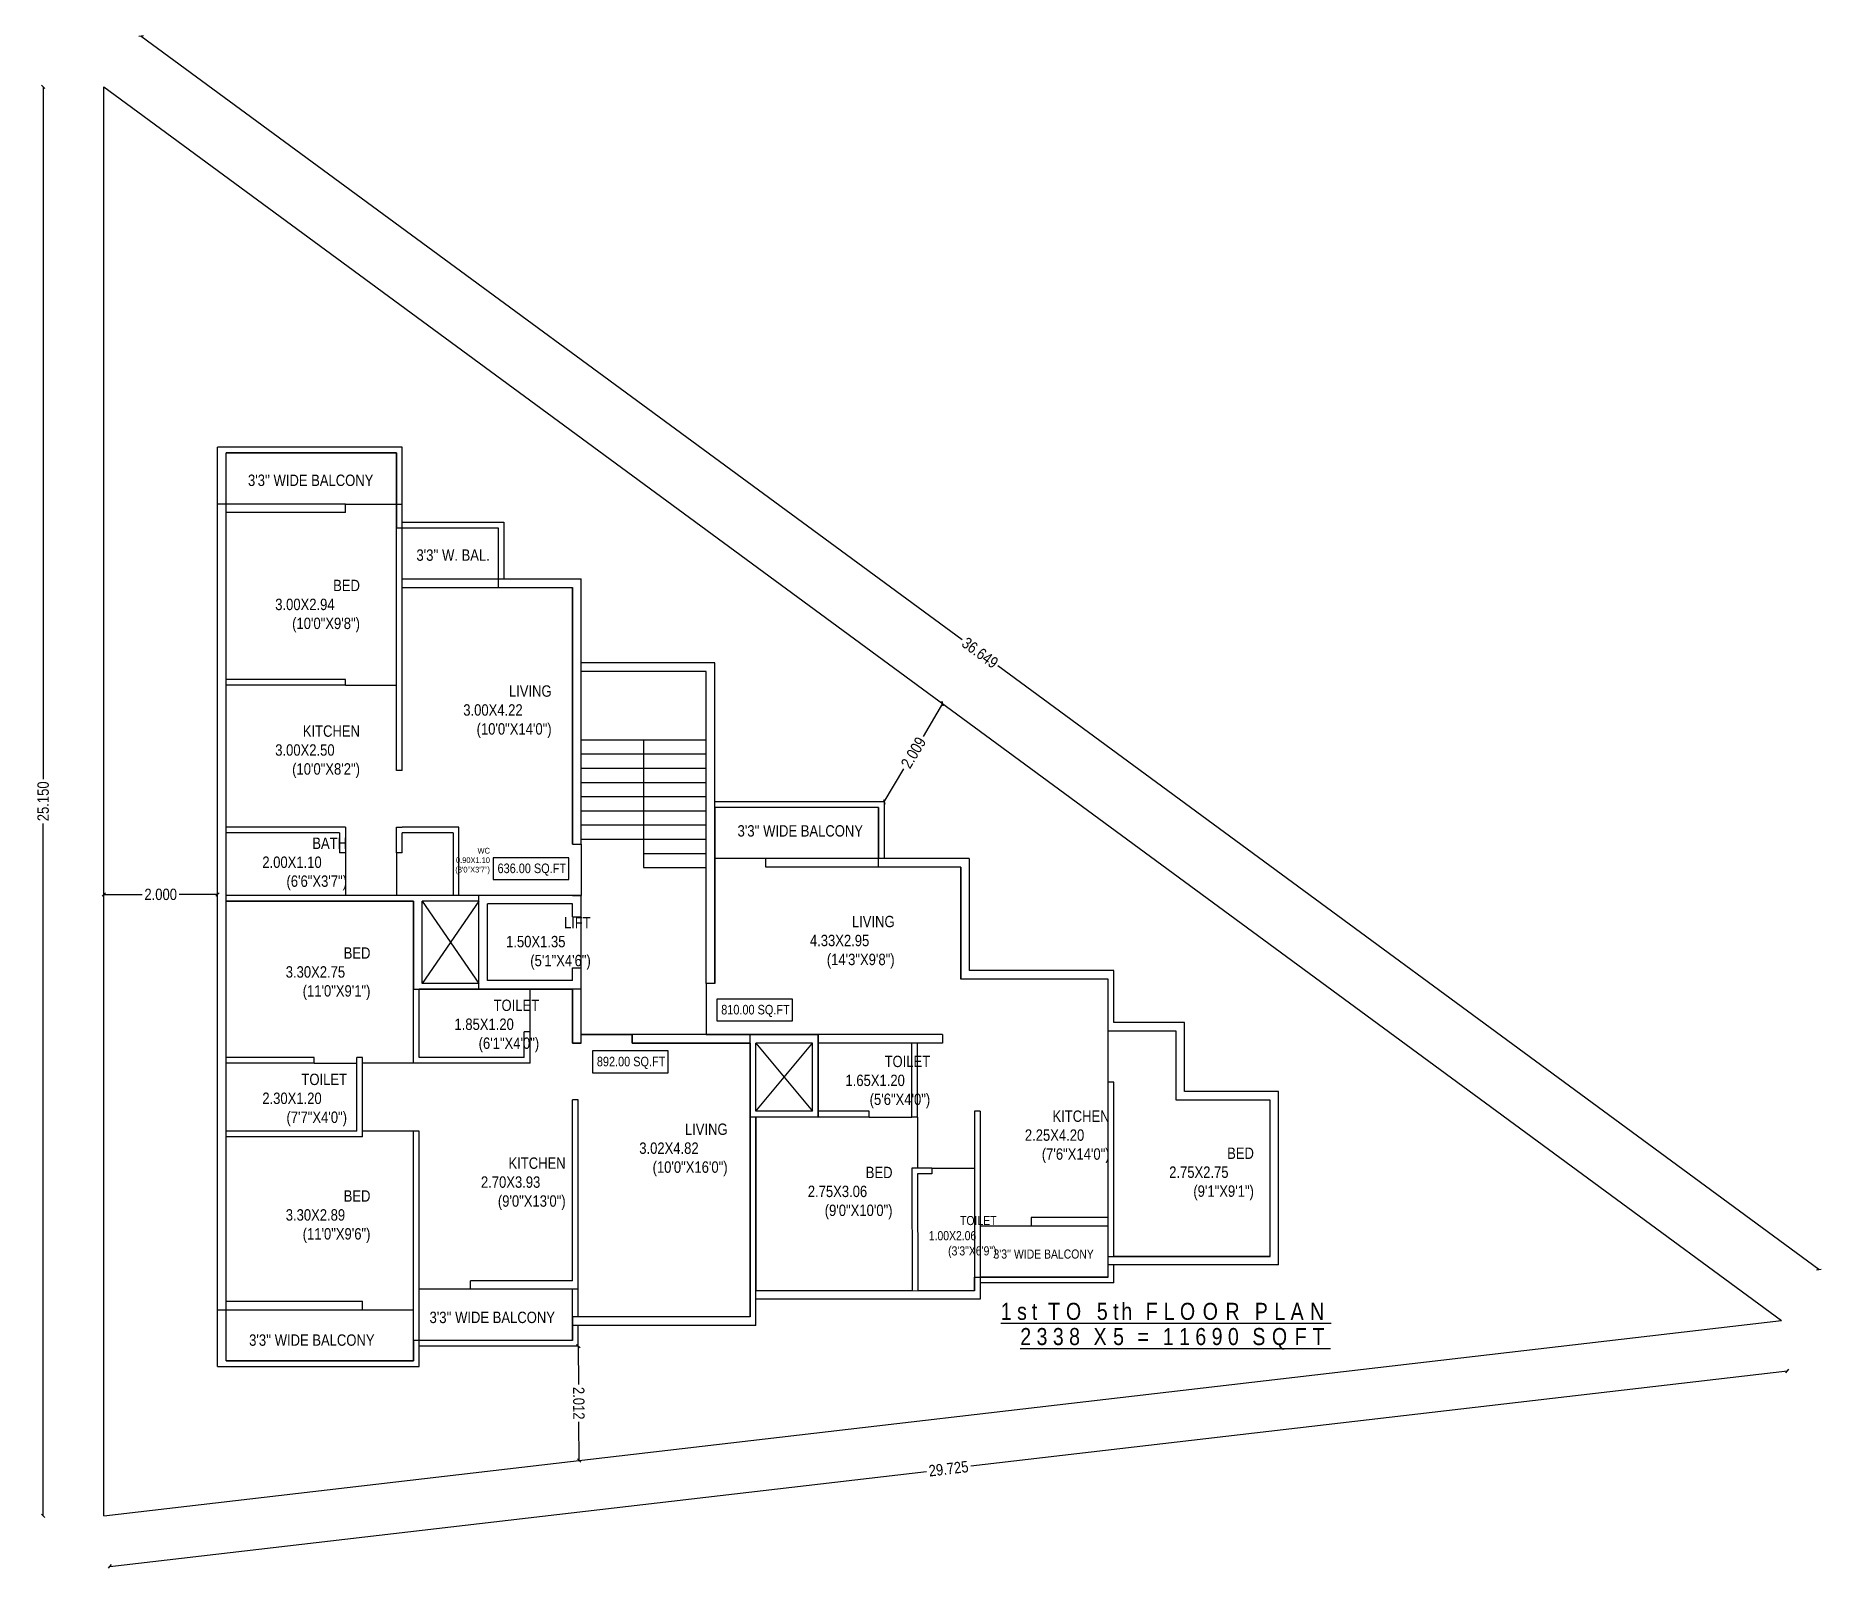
# Model space of a CAD drawing. Extents: x 2916.8 to 2948.2, y 1436.8 to 1463.8.
import ezdxf

# ---------------------------------------------------------------- set-up
doc = ezdxf.new("R2010")
doc.units = 0
doc.layers.get('0').update_dxf_attribs({"linetype": 'CONTINUOUS'})
doc.layers.get('DEFPOINTS').update_dxf_attribs({"linetype": 'CONTINUOUS'})
doc.styles.add('AN', font='ARIALN.TTF')
doc.dimstyles.new('DIM', dxfattribs={"dimtxt": 0.2, "dimasz": 0.06, "dimexe": 0.05, "dimexo": 0.3, "dimgap": 0.05, "dimtad": 0, "dimdec": 3, "dimlfac": -1, "dimzin": 1, "dimtxsty": 'AN', "dimblk1": 'OBLIQUE', "dimblk2": 'OBLIQUE', "dimsah": 1, "dimcen": 0.001, "dimse1": 1, "dimse2": 1, "dimclrd": 252, "dimclre": 256, "dimclrt": 1, "dimadec": 4, "dimazin": 3, "dimtfac": 1, "dimtdec": 3, "dimtofl": 0, "dimtmove": 0, "dimatfit": 3, "dimtolj": 1, "dimtzin": 1})

# ---------------------------------------------------------------- blocks, each defined once
blk = doc.blocks.new('_OBLIQUE')
at = {"color": 0, "linetype": 'BYBLOCK'}
blk.add_line((-0.5, -0.5), (0.5, 0.5), dxfattribs=at)
blk = doc.blocks.new('*D9')
at = {"color": 252}
for p, q in [((2917.975, 1448.653), (2918.647, 1448.653)), ((2919.975, 1448.653), (2919.302, 1448.653))]:
    blk.add_line(p, q, dxfattribs=at)
at = {"layer": 'DEFPOINTS', "color": 0}
for p in [(2917.975, 1448.653), (2917.975, 1448.624), (2919.975, 1448.624)]:
    blk.add_point(p, dxfattribs=at)
at = {"color": 252, "xscale": 0.06, "yscale": 0.06, "zscale": 0.06}
for p, rotation in [((2917.975, 1448.653), 180.0000000001303), ((2919.975, 1448.653), 1.302958e-10)]:
    blk.add_blockref('_OBLIQUE', p, dxfattribs=dict(at, rotation=rotation))
at = {"color": 1, "insert": (2918.975, 1448.653), "char_height": 0.2, "attachment_point": 5, "style": 'AN'}
blk.add_mtext('\\A1;2.000', dxfattribs=at)
blk = doc.blocks.new('*D10')
at = {"color": 252}
for p, q in [((2932.737, 1452.011), (2932.391, 1451.43)), ((2931.709, 1450.285), (2932.055, 1450.866))]:
    blk.add_line(p, q, dxfattribs=at)
at = {"layer": 'DEFPOINTS', "color": 0}
for p in [(2932.737, 1452.011), (2932.737, 1452.011), (2931.709, 1450.285)]:
    blk.add_point(p, dxfattribs=at)
at = {"color": 252, "xscale": 0.06, "yscale": 0.06, "zscale": 0.06}
for p, rotation in [((2932.737, 1452.011), 59.21474745225427), ((2931.709, 1450.285), 239.2147474522543)]:
    blk.add_blockref('_OBLIQUE', p, dxfattribs=dict(at, rotation=rotation))
at = {"color": 1, "insert": (2932.223, 1451.148), "char_height": 0.2, "attachment_point": 5, "rotation": 59.2147, "style": 'AN'}
blk.add_mtext('\\A1;2.009', dxfattribs=at)
blk = doc.blocks.new('*D11')
at = {"color": 252}
for p, q in [((2926.325, 1440.703), (2926.33, 1440.025)), ((2926.34, 1438.691), (2926.335, 1439.37))]:
    blk.add_line(p, q, dxfattribs=at)
at = {"layer": 'DEFPOINTS', "color": 0}
for p in [(2926.325, 1440.703), (2926.34, 1438.691), (2926.34, 1438.691)]:
    blk.add_point(p, dxfattribs=at)
at = {"color": 252, "xscale": 0.06, "yscale": 0.06, "zscale": 0.06}
for p, rotation in [((2926.325, 1440.703), 90.42828721097533), ((2926.34, 1438.691), 270.4282872109753)]:
    blk.add_blockref('_OBLIQUE', p, dxfattribs=dict(at, rotation=rotation))
at = {"color": 1, "insert": (2926.332, 1439.697), "char_height": 0.2, "attachment_point": 5, "rotation": 270.4283, "style": 'AN'}
blk.add_mtext('\\A1;2.012', dxfattribs=at)
blk = doc.blocks.new('*D12')
at = {"color": 252}
for p, q in [((2918.633, 1463.762), (2933.081, 1453.138)), ((2948.158, 1442.05), (2933.71, 1452.675))]:
    blk.add_line(p, q, dxfattribs=at)
at = {"layer": 'DEFPOINTS', "color": 0}
for p in [(2917.975, 1462.867), (2948.158, 1442.05), (2947.5, 1441.156)]:
    blk.add_point(p, dxfattribs=at)
at = {"color": 252, "xscale": 0.06, "yscale": 0.06, "zscale": 0.06}
for p, rotation in [((2918.633, 1463.762), 143.6710890127897), ((2948.158, 1442.05), 323.6710890127897)]:
    blk.add_blockref('_OBLIQUE', p, dxfattribs=dict(at, rotation=rotation))
at = {"color": 1, "insert": (2933.395, 1452.906), "char_height": 0.2, "attachment_point": 5, "rotation": 323.6711, "style": 'AN'}
blk.add_mtext('\\A1;36.649', dxfattribs=at)
blk = doc.blocks.new('*D13')
at = {"color": 252}
for p, q in [((2947.604, 1440.263), (2933.231, 1438.589)), ((2918.079, 1436.825), (2932.451, 1438.498))]:
    blk.add_line(p, q, dxfattribs=at)
at = {"layer": 'DEFPOINTS', "color": 0}
for p in [(2947.5, 1441.156), (2947.604, 1440.263), (2917.975, 1437.717)]:
    blk.add_point(p, dxfattribs=at)
at = {"color": 252, "xscale": 0.06, "yscale": 0.06, "zscale": 0.06}
for p, rotation in [((2947.604, 1440.263), 6.64257760332212), ((2918.079, 1436.825), 186.6425776033221)]:
    blk.add_blockref('_OBLIQUE', p, dxfattribs=dict(at, rotation=rotation))
at = {"color": 1, "insert": (2932.841, 1438.544), "char_height": 0.2, "attachment_point": 5, "rotation": 6.6426, "style": 'AN'}
blk.add_mtext('\\A1;29.725', dxfattribs=at)
blk = doc.blocks.new('*D14')
at = {"color": 252}
for p, q in [((2916.907, 1462.867), (2916.907, 1450.684)), ((2916.907, 1437.717), (2916.907, 1449.901))]:
    blk.add_line(p, q, dxfattribs=at)
at = {"layer": 'DEFPOINTS', "color": 0}
for p in [(2917.975, 1462.867), (2916.907, 1437.717), (2917.975, 1437.717)]:
    blk.add_point(p, dxfattribs=at)
at = {"color": 252, "xscale": 0.06, "yscale": 0.06, "zscale": 0.06}
for p, rotation in [((2916.907, 1462.867), 90), ((2916.907, 1437.717), 270)]:
    blk.add_blockref('_OBLIQUE', p, dxfattribs=dict(at, rotation=rotation))
at = {"color": 1, "insert": (2916.907, 1450.292), "char_height": 0.2, "attachment_point": 5, "rotation": 90, "style": 'AN'}
blk.add_mtext('\\A1;25.150', dxfattribs=at)

msp = doc.modelspace()

# ---------------------------------------------------------------- linework, layer by layer
for p, q in [((2917.9746, 1437.7172), (2917.9746, 1462.8672)), ((2917.9746, 1462.8672), (2947.5001, 1441.1556)), ((2923.2246, 1456.524), (2919.9746, 1456.524)), ((2919.9746, 1455.524), (2919.9746, 1456.524)), ((2920.1246, 1455.524), (2920.1246, 1456.424)), ((2923.1246, 1456.424), (2920.1246, 1456.424)), ((2923.1246, 1455.524), (2923.1246, 1456.424)), ((2923.2246, 1455.524), (2923.2246, 1456.524)), ((2919.9746, 1441.3421), (2919.9746, 1455.524)), ((2922.2246, 1455.524), (2919.9746, 1455.524)), ((2920.1246, 1452.4351), (2920.1246, 1455.374)), ((2922.2246, 1455.374), (2920.1246, 1455.374)), ((2922.2246, 1455.374), (2922.2246, 1455.524)), ((2922.2246, 1455.524), (2923.1246, 1455.524)), ((2923.1246, 1450.8351), (2923.1246, 1455.524)), ((2923.1246, 1455.524), (2923.2246, 1455.524)), ((2923.2246, 1450.8351), (2923.2246, 1455.524)), ((2923.2246, 1455.2077), (2925.0147, 1455.2077)), ((2923.2246, 1455.1077), (2924.9147, 1455.1077)), ((2924.9147, 1455.1077), (2924.9147, 1454.2077)), ((2925.0147, 1455.2077), (2925.0147, 1454.2077)), ((2923.2246, 1454.2077), (2926.3746, 1454.2077)), ((2923.2246, 1454.0577), (2926.2246, 1454.0577)), ((2926.2246, 1449.5351), (2926.2246, 1454.0577)), ((2926.3746, 1449.5351), (2926.3746, 1454.2077)), ((2928.7246, 1452.7279), (2926.3746, 1452.7279)), ((2928.5746, 1452.5779), (2926.3746, 1452.5779)), ((2928.5746, 1447.0851), (2928.5746, 1452.5779)), ((2928.7246, 1447.0851), (2928.7246, 1452.7279)), ((2922.2246, 1452.4351), (2920.1246, 1452.4351)), ((2920.1246, 1449.8351), (2920.1246, 1452.3351)), ((2922.2246, 1452.3351), (2920.1246, 1452.3351)), ((2922.2246, 1452.3351), (2922.2246, 1452.4351)), ((2922.2246, 1452.3351), (2923.1246, 1452.3351)), ((2926.3746, 1451.3751), (2928.5746, 1451.3751)), ((2927.4746, 1451.3751), (2927.4746, 1449.1251)), ((2926.3746, 1451.1251), (2928.5746, 1451.1251)), ((2926.3746, 1450.8751), (2928.5746, 1450.8751)), ((2923.2246, 1450.8351), (2923.1246, 1450.8351)), ((2926.3746, 1450.6251), (2928.5746, 1450.6251)), ((2926.3746, 1450.3751), (2928.5746, 1450.3751)), ((2931.7089, 1450.2851), (2928.7246, 1450.2851)), ((2931.7089, 1450.2851), (2931.7089, 1449.2851)), ((2926.3746, 1450.1251), (2928.5746, 1450.1251)), ((2931.6089, 1450.1851), (2928.7246, 1450.1851)), ((2931.6089, 1450.1851), (2931.6089, 1449.2851)), ((2922.2246, 1449.8351), (2920.1246, 1449.8351)), ((2920.1246, 1445.7851), (2920.1246, 1449.7351)), ((2922.1246, 1449.7351), (2920.1246, 1449.7351)), ((2922.1246, 1449.7351), (2922.1246, 1449.3851)), ((2922.2246, 1449.8351), (2922.2246, 1449.3851)), ((2923.1246, 1449.3851), (2923.1246, 1449.8351)), ((2923.1246, 1449.8351), (2923.2246, 1449.8351)), ((2923.2246, 1449.8351), (2923.2246, 1449.8351)), ((2924.2246, 1449.8351), (2923.2246, 1449.8351)), ((2923.2246, 1449.3851), (2923.2246, 1449.7351)), ((2924.1246, 1449.7351), (2923.2246, 1449.7351)), ((2924.1246, 1449.7351), (2924.1246, 1448.6351)), ((2924.2246, 1448.6351), (2924.2246, 1449.8351)), ((2926.3746, 1449.8751), (2928.5746, 1449.8751)), ((2926.3746, 1449.6251), (2928.5746, 1449.6251)), ((2922.2246, 1449.3851), (2922.1246, 1449.3851)), ((2922.2246, 1449.3851), (2922.2246, 1448.6351)), ((2923.2246, 1449.3851), (2923.1246, 1449.3851)), ((2923.1246, 1449.3851), (2923.1246, 1448.6351)), ((2926.2246, 1449.5351), (2926.3746, 1449.5351)), ((2926.3746, 1449.5351), (2926.3746, 1448.6351)), ((2927.4746, 1449.3751), (2928.5746, 1449.3751)), ((2927.4746, 1449.1251), (2928.5746, 1449.1251)), ((2929.6246, 1449.2851), (2928.7246, 1449.2851)), ((2929.6246, 1449.1351), (2929.6246, 1449.2851)), ((2933.2048, 1449.2851), (2929.6246, 1449.2851)), ((2933.0548, 1449.1351), (2929.6246, 1449.1351)), ((2933.0548, 1449.1351), (2933.0548, 1447.1639)), ((2933.2048, 1449.2851), (2933.2048, 1447.3139)), ((2926.2246, 1448.6351), (2920.1246, 1448.6351)), ((2923.4246, 1448.5351), (2920.1246, 1448.5351)), ((2923.4246, 1445.6851), (2923.4246, 1448.5351)), ((2923.5746, 1447.0851), (2923.5746, 1448.5351)), ((2924.5746, 1448.5351), (2923.5746, 1448.5351)), ((2924.5746, 1448.5351), (2923.5746, 1447.0851)), ((2923.5746, 1448.5351), (2924.5746, 1447.0851)), ((2924.5746, 1446.9851), (2924.5746, 1448.6351)), ((2924.7246, 1447.1351), (2924.7246, 1448.4851)), ((2926.2246, 1448.4851), (2924.7246, 1448.4851)), ((2926.2246, 1448.6351), (2926.3746, 1448.6351)), ((2926.2246, 1448.2601), (2926.2246, 1448.4851)), ((2926.3746, 1446.1851), (2926.3746, 1448.6351)), ((2926.2246, 1448.2601), (2926.3746, 1448.2601)), ((2926.2246, 1447.1351), (2924.7246, 1447.1351)), ((2926.2246, 1447.1351), (2926.2246, 1447.3601)), ((2926.2246, 1447.3601), (2926.3746, 1447.3601)), ((2935.6495, 1447.1639), (2933.0548, 1447.1639)), ((2935.7495, 1447.3139), (2933.2048, 1447.3139)), ((2935.6495, 1446.2475), (2935.6495, 1447.1639)), ((2935.7495, 1446.3975), (2935.7495, 1447.3139)), ((2923.5246, 1445.7851), (2923.5246, 1446.9851)), ((2926.3746, 1446.9851), (2923.5246, 1446.9851)), ((2924.5746, 1447.0851), (2923.5746, 1447.0851)), ((2925.4746, 1446.2351), (2925.4746, 1446.9851)), ((2926.2246, 1446.7851), (2926.2246, 1446.9851)), ((2926.2246, 1446.0351), (2926.2246, 1446.7851)), ((2928.7246, 1447.0851), (2928.5746, 1447.0851)), ((2928.5746, 1447.0851), (2928.5746, 1446.1851)), ((2925.4746, 1446.2351), (2925.3746, 1446.2351)), ((2925.3746, 1445.7851), (2925.3746, 1446.2351)), ((2925.4746, 1445.6851), (2925.4746, 1446.2351)), ((2926.3746, 1446.0351), (2926.3746, 1446.1851)), ((2927.2746, 1446.1851), (2926.3746, 1446.1851)), ((2928.5746, 1446.1851), (2927.2746, 1446.1851)), ((2927.2746, 1446.0351), (2927.2746, 1446.1851)), ((2929.4467, 1446.1851), (2928.5746, 1446.1851)), ((2929.3467, 1441.2167), (2929.3467, 1446.1851)), ((2932.7344, 1446.1851), (2929.4467, 1446.1851)), ((2930.5467, 1444.7351), (2930.5467, 1446.1851)), ((2932.7344, 1446.1851), (2932.7344, 1446.0351)), ((2936.8456, 1446.2475), (2935.6495, 1446.2475)), ((2935.6495, 1445.3475), (2935.6495, 1446.2475)), ((2936.9956, 1446.3975), (2935.7495, 1446.3975)), ((2936.8456, 1445.0314), (2936.8456, 1446.2475)), ((2936.9956, 1445.1814), (2936.9956, 1446.3975)), ((2926.3746, 1446.0351), (2926.2246, 1446.0351)), ((2928.5746, 1446.0351), (2927.2746, 1446.0351)), ((2929.3467, 1446.0351), (2928.5746, 1446.0351)), ((2929.4467, 1444.8351), (2929.4467, 1446.0351)), ((2930.4467, 1446.0351), (2929.4467, 1446.0351)), ((2929.4467, 1446.0351), (2930.4467, 1444.8351)), ((2929.4467, 1444.8351), (2930.4467, 1446.0351)), ((2930.4467, 1444.8351), (2930.4467, 1446.0351)), ((2932.7344, 1446.0351), (2930.5467, 1446.0351)), ((2932.1956, 1444.7351), (2932.1956, 1446.0351)), ((2932.2956, 1444.7351), (2932.2956, 1446.0351)), ((2921.6746, 1445.7851), (2920.1246, 1445.7851)), ((2920.1246, 1441.4921), (2920.1246, 1445.6851)), ((2921.6746, 1445.6851), (2920.1246, 1445.6851)), ((2921.6746, 1445.6851), (2921.6746, 1445.7851)), ((2921.6746, 1445.6851), (2922.4246, 1445.6851)), ((2922.4246, 1444.4851), (2922.4246, 1445.7851)), ((2922.5246, 1445.7851), (2922.4246, 1445.7851)), ((2922.5246, 1444.3851), (2922.5246, 1445.7851)), ((2923.4246, 1445.6851), (2922.5246, 1445.6851)), ((2925.4746, 1445.6851), (2923.4246, 1445.6851)), ((2925.3746, 1445.7851), (2923.5246, 1445.7851)), ((2935.6495, 1442.1322), (2935.6495, 1445.3475)), ((2935.7495, 1445.3475), (2935.6495, 1445.3475)), ((2935.7495, 1442.2822), (2935.7495, 1445.3475)), ((2926.3246, 1445.0351), (2926.2246, 1445.0351)), ((2926.2246, 1441.8531), (2926.2246, 1445.0351)), ((2926.3246, 1441.2167), (2926.3246, 1445.0351)), ((2938.4995, 1445.0314), (2936.8456, 1445.0314)), ((2938.6495, 1445.1814), (2936.9956, 1445.1814)), ((2938.4995, 1442.2822), (2938.4995, 1445.0314)), ((2938.6495, 1442.1322), (2938.6495, 1445.1814)), ((2931.4456, 1444.7351), (2929.3467, 1444.7351)), ((2930.4467, 1444.8351), (2929.4467, 1444.8351)), ((2929.4467, 1441.0667), (2929.4467, 1444.7351)), ((2931.4456, 1444.8351), (2930.5467, 1444.8351)), ((2931.4456, 1444.7351), (2931.4456, 1444.8351)), ((2931.4456, 1444.7351), (2932.1956, 1444.7351)), ((2932.2956, 1444.7351), (2932.1956, 1444.7351)), ((2932.2956, 1444.7351), (2932.2956, 1443.8351)), ((2933.3956, 1444.8351), (2933.2956, 1444.8351)), ((2933.2956, 1444.8351), (2933.2976, 1441.6768)), ((2933.3956, 1444.8351), (2933.3956, 1441.5268)), ((2922.4246, 1444.4851), (2920.1246, 1444.4851)), ((2922.5246, 1444.3851), (2920.1246, 1444.3851)), ((2923.5246, 1444.4851), (2922.5246, 1444.4851)), ((2922.5246, 1444.3851), (2922.5246, 1444.4851)), ((2923.4246, 1440.4421), (2923.4246, 1444.4851)), ((2923.5246, 1440.3421), (2923.5246, 1444.4851)), ((2932.5463, 1443.8351), (2932.1956, 1443.8351)), ((2932.1956, 1443.8351), (2932.1976, 1441.6768)), ((2932.1957, 1443.7351), (2932.1956, 1443.7351)), ((2932.5463, 1443.7351), (2932.2957, 1443.7351)), ((2932.2957, 1443.7351), (2932.2976, 1441.6768)), ((2932.5463, 1443.8351), (2933.2963, 1443.8356)), ((2932.5463, 1443.8351), (2932.5463, 1443.7351)), ((2934.2956, 1442.8158), (2933.3956, 1442.8158)), ((2935.6495, 1442.9658), (2934.2956, 1442.9658)), ((2934.2956, 1442.9658), (2934.2956, 1442.8158)), ((2935.6495, 1442.8158), (2934.2956, 1442.8158)), ((2938.6495, 1442.1322), (2935.6495, 1442.1322)), ((2935.6495, 1441.9158), (2935.6495, 1442.1322)), ((2938.4995, 1442.2822), (2935.7495, 1442.2822)), ((2935.7495, 1441.8158), (2935.7495, 1442.1322)), ((2924.4246, 1441.7031), (2924.4246, 1441.8531)), ((2926.2246, 1441.8531), (2924.4246, 1441.8531)), ((2935.6495, 1441.9158), (2933.3956, 1441.9158)), ((2935.7495, 1441.8158), (2933.3956, 1441.8158)), ((2920.1246, 1441.4921), (2922.5246, 1441.4921)), ((2922.5246, 1441.3421), (2922.5246, 1441.4921)), ((2924.4246, 1441.7031), (2923.5246, 1441.7031)), ((2926.3246, 1441.7031), (2924.4246, 1441.7031)), ((2926.2246, 1441.0667), (2926.2246, 1441.7031)), ((2932.1976, 1441.6768), (2929.4487, 1441.6768)), ((2933.3956, 1441.5268), (2929.4487, 1441.5268)), ((2933.2976, 1441.6768), (2932.2976, 1441.6768)), ((2917.9746, 1437.7172), (2947.5001, 1441.1556)), ((2919.9746, 1441.3421), (2922.5246, 1441.3421)), ((2919.9746, 1440.3421), (2919.9746, 1441.3421)), ((2920.1246, 1440.4421), (2920.1246, 1441.3421)), ((2922.5246, 1441.3421), (2923.4246, 1441.3421)), ((2929.3467, 1441.2167), (2926.3246, 1441.2167)), ((2929.4467, 1441.0667), (2926.2246, 1441.0667)), ((2926.2246, 1440.8031), (2926.2246, 1441.0667)), ((2926.3246, 1440.7031), (2926.3246, 1441.0667)), ((2926.2246, 1440.8031), (2923.5246, 1440.8031)), ((2926.3246, 1440.7031), (2923.5246, 1440.7031)), ((2919.9746, 1440.3421), (2923.5246, 1440.3421)), ((2920.1246, 1440.4421), (2923.4246, 1440.4421))]:
    msp.add_line(p, q)
for points in [[(2926.2246, 1449.5351), (2926.3746, 1449.5351), (2926.3746, 1448.6351), (2920.1246, 1448.6351), (2920.1246, 1456.424), (2923.1246, 1456.424), (2923.1246, 1455.524), (2923.1246, 1455.374), (2923.1246, 1455.1077), (2924.9147, 1455.1077), (2924.9147, 1454.0577), (2926.2246, 1454.0577)], [(2928.7246, 1447.0851), (2928.5746, 1447.0851), (2928.5746, 1446.1851), (2930.5467, 1446.1851), (2930.5467, 1444.7351), (2929.4467, 1444.7351), (2929.4487, 1441.6768), (2933.2976, 1441.6793), (2933.2976, 1441.9158), (2935.6495, 1441.9158), (2935.6495, 1442.2822), (2938.4995, 1442.2822), (2938.4995, 1445.0314), (2936.8456, 1445.0314), (2936.8456, 1446.2475), (2935.6495, 1446.2475), (2935.6495, 1447.1639), (2933.0548, 1447.1639), (2933.0548, 1449.1351), (2931.6089, 1449.1351), (2931.6089, 1450.1851), (2928.7246, 1450.1851)], [(2926.1558, 1449.2996), (2924.8243, 1449.2996), (2924.8243, 1448.9129), (2926.1558, 1448.9129)], [(2926.3746, 1446.0351), (2926.3746, 1446.1851), (2927.2746, 1446.1851), (2927.2746, 1446.0351), (2929.3467, 1446.0351), (2929.3467, 1441.2167), (2926.2246, 1441.2167), (2926.2246, 1440.8031), (2923.5246, 1440.8031), (2923.4246, 1440.8031), (2923.4246, 1440.4421), (2920.1246, 1440.4421), (2920.1246, 1448.5351), (2923.4246, 1448.5351), (2923.4246, 1446.9851), (2926.2246, 1446.9851), (2926.2246, 1446.0351)], [(2930.0925, 1446.8119), (2928.7609, 1446.8119), (2928.7609, 1446.4252), (2930.0925, 1446.4252)], [(2927.9037, 1445.8987), (2926.5721, 1445.8987), (2926.5721, 1445.512), (2927.9037, 1445.512)]]:
    msp.add_lwpolyline(points, close=True)

# ---------------------------------------------------------------- texts
at = {"style": 'AN'}
for s, insert, char_height, width, attachment_point in [("3'3'' WIDE BALCONY", (2922.7179, 1455.8397), 0.2, 2.78381, 9), ("3'3'' W. BAL.", (2924.7669, 1454.523), 0.2, 2.78381, 9), ('{\\FArial Narrow;\\W2.13892; }BED\\P3.00X2.94        (10\'0"X9\'8")', (2922.4815, 1454.1914), 0.2, 2.211097, 3), ('{\\FArial Narrow;\\W2.30559; }LIVING\\P{\\FArial Narrow;\\W0.75797; }3.00X4.22        {\\FArial Narrow;\\W0.75797; }(10\'0"X14\'0")', (2925.8548, 1452.3332), 0.2, 2.211097, 3), ('{\\FArial Narrow;\\W0.54369; }KITCHEN\\P3.00X2.50        (10\'0"X8\'2")', (2922.4815, 1451.6286), 0.2, 2.211097, 3), ('{\\FArial Narrow;\\W0.82940; }BATH\\P2.00X1.10        (6\'6"X3\'7")', (2922.2542, 1449.6535), 0.2, 2.211097, 3), ("3'3'' WIDE BALCONY", (2931.3342, 1449.6688), 0.2, 2.78381, 9), ('WC\\P0.90X1.10\\P  (3\'0"X3\'7")', (2924.77, 1449.4729), 0.1, 2.211097, 3), ('636.00 SQ.FT', (2926.1087, 1449.1961), 0.167521, 1.944643, 3), ('{\\FArial Narrow;\\W1.18654; }LIFT\\P1.50X1.35        (5\'1"X4\'6")', (2926.5444, 1448.2561), 0.2, 2.211097, 3), ('{\\FArial Narrow;\\W1.35321; }LIVING\\P4.33X2.95        (14\'3"X9\'8")', (2931.8912, 1448.2756), 0.2, 2.211097, 3), ('{\\FArial Narrow;\\W2.13892; }BED\\P3.30X2.75        (11\'0"X9\'1")', (2922.6665, 1447.7221), 0.2, 2.211097, 3), ('{\\FArial Narrow;\\W0.32940; }TOILET\\P1.85X1.20        (6\'1"X4\'0")', (2925.6357, 1446.8013), 0.2, 2.211097, 3), ('810.00 SQ.FT', (2930.0453, 1446.7085), 0.167521, 1.944643, 3), ('892.00 SQ.FT', (2927.8565, 1445.7952), 0.167521, 1.944643, 3), ('{\\FArial Narrow;\\W0.32940; }TOILET\\P1.65X1.20        (5\'6"X4\'0")', (2932.5173, 1445.8138), 0.2, 2.211097, 3), ('{\\FArial Narrow;\\W0.32940; }TOILET\\P2.30X1.20        (7\'7"X4\'0")', (2922.2542, 1445.4978), 0.2, 2.211097, 3), ('{\\FArial Narrow;\\W2.30559; }LIVING\\P{\\FArial Narrow;\\W0.75797; }3.02X4.82        {\\FArial Narrow;\\W0.75797; }(10\'0"X16\'0")', (2928.9521, 1444.6201), 0.2, 2.211097, 3), ('{\\FArial Narrow;\\W0.54369; }KITCHEN\\P2.25X4.20        (7\'6"X14\'0")', (2935.6745, 1444.8498), 0.2, 2.211097, 3), ('{\\FArial Narrow;\\W0.54369; }KITCHEN\\P2.70X3.93        (9\'0"X13\'0")', (2926.1018, 1444.023), 0.2, 2.211097, 3), ('{\\FArial Narrow;\\W1.18654; }BED\\P2.75X2.75        (9\'1"X9\'1")', (2938.2141, 1444.1975), 0.2, 2.211097, 3), ('{\\FArial Narrow;\\W2.13892; }BED\\P2.75X3.06        (9\'0"X10\'0")', (2931.8543, 1443.8594), 0.2, 2.211097, 3), ('{\\FArial Narrow;\\W2.13892; }BED\\P3.30X2.89        (11\'0"X9\'6")', (2922.6665, 1443.4452), 0.2, 2.211097, 3), ('{\\FArial Narrow;\\W0.32940; }TOILET\\P1.00X2.06        (3\'3"X6\'9")', (2933.685, 1442.9925), 0.16, 1.768878, 3), ("3'3'' WIDE BALCONY", (2935.3967, 1442.2405), 0.16, 2.227048, 9), ('{\\T1.5;\\L1st TO 5th FLOOR PLAN}', (2936.6684, 1441.16), 0.3, 9.888969, 8), ("3'3'' WIDE BALCONY", (2925.9131, 1441.1053), 0.2, 2.78381, 9), ("3'3'' WIDE BALCONY", (2922.7384, 1440.7058), 0.2, 2.78381, 9), ('{\\T1.5;\\L2338 X5 = 11690 SQFT}', (2936.8326, 1440.6384), 0.3, 9.888969, 8)]:
    msp.add_mtext(s, dxfattribs=dict(at, insert=insert, char_height=char_height, width=width, attachment_point=attachment_point))

# ---------------------------------------------------------------- dimensions: what is measured, and where the dimension line sits
for p1, p2, distance, picture, middle in [((2917.9746, 1462.8672), (2947.5001, 1441.1556), 1.1106, '*D12', (2933.3953, 1452.9062)), ((2917.9746, 1462.8672), (2917.9746, 1437.7172), -1.0679, '*D14', (2916.9067, 1450.2922)), ((2931.7089, 1450.2851), (2932.7373, 1452.0114), 0, '*D10', (2932.2231, 1451.1483)), ((2919.9746, 1448.6238), (2917.9746, 1448.6238), -0.0289, '*D9', (2918.9746, 1448.6527)), ((2917.9746, 1437.7172), (2947.5001, 1441.1556), -0.8985, '*D13', (2932.8413, 1438.5439)), ((2926.3246, 1440.7031), (2926.3396, 1438.6913), 0, '*D11', (2926.3321, 1439.6972))]:
    dim = msp.add_aligned_dim(p1=p1, p2=p2, distance=distance, dimstyle='DIM')
    dim.commit()
    dim.dimension.update_dxf_attribs({"geometry": picture, "text_midpoint": middle})

doc.saveas('drawing.dxf')
